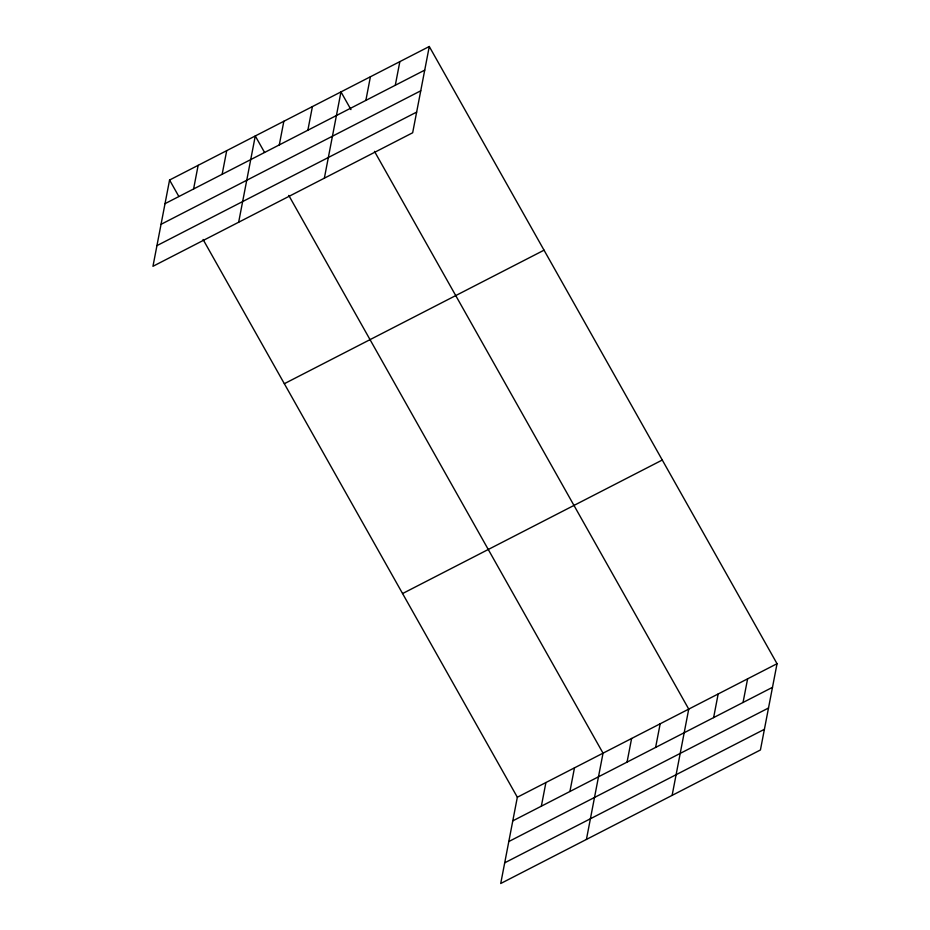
<?xml version="1.0" encoding="UTF-8"?>
<svg xmlns="http://www.w3.org/2000/svg" width="930" height="930" viewBox="0 0 930 930"><rect width="100%" height="100%" fill="white"/><g stroke="black" fill="none" stroke-linecap="round" stroke-linejoin="round"><path stroke-width="1.4" d="M169.574 180.025L152.962 266.294L412.664 132.769L429.276 46.5L169.574 180.025L178.839 196.474M193.591 188.976L198.148 165.331M222.154 174.282L226.711 150.648M238.661 222.235L255.273 135.966L264.538 152.404M279.291 144.906L283.848 121.272M307.865 130.223L312.41 106.59M324.361 178.165L340.973 91.896L350.959 109.612M365.862 100.405L370.407 76.76M395.297 85.269L399.842 61.636M203.077 239.487L517.336 797.231L500.724 883.5L760.426 749.975L777.038 663.706L429.276 46.5M541.353 806.182L545.91 782.537M569.916 791.488L574.473 767.855M586.423 839.441L603.035 753.172L288.777 195.416M627.053 762.112L631.61 738.478M655.615 747.429L660.172 723.796M672.123 795.371L688.735 709.102L374.476 151.357M713.624 717.611L718.169 693.966M743.047 702.476L747.604 678.842M165.029 203.658L424.719 70.134M161.041 224.328L420.744 90.803M156.949 245.625L416.64 112.1M284.336 383.706L544.038 250.182M402.574 593.549L662.276 460.025M517.336 797.231L777.038 663.706M512.79 820.865L772.481 687.34M508.803 841.534L768.506 708.009M504.699 862.831L764.402 729.306"/></g></svg>
